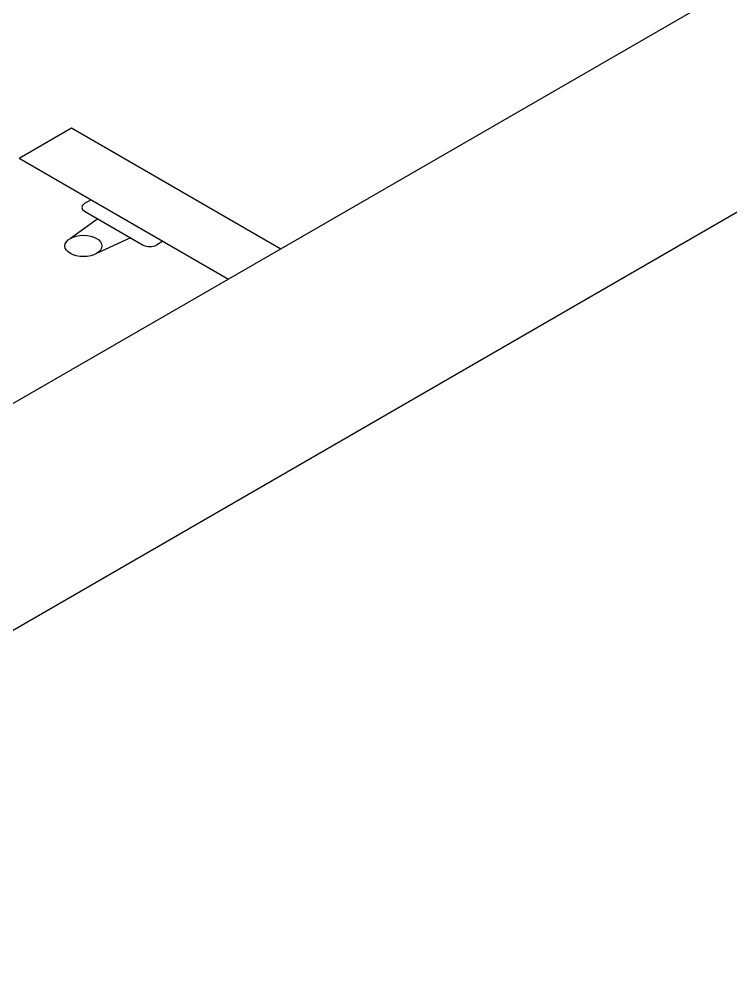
# Model space of a CAD drawing. Header units: millimetres. Extents: x 474.7 to 528.3, y 13.1 to 23.5.
# Drawn here: x 484.089 to 484.473, y 13.904 to 14.419 of the extents above; entities that cross this region are included whole.
import ezdxf

# ---------------------------------------------------------------- set-up
doc = ezdxf.new("R2010")
doc.units = ezdxf.units.MM
doc.header["$LTSCALE"] = 2.5
doc.layers.add('I-ARQ', color=8, linetype='Continuous')

msp = doc.modelspace()

# ---------------------------------------------------------------- linework, layer by layer
at = {"layer": 'I-ARQ', "extrusion": (0, 0.816497, 0.57735)}
for p, q in [((486.7493, 15.62676, 9.80774), (483.47009, 13.73351, 12.4852)), ((486.14253, 15.39891, 10.12996), (483.36403, 13.79475, 12.3986)), ((484.08881, 14.34384, 11.62206), (484.1171, 14.36017, 11.59897)), ((484.1171, 14.36017, 11.59897), (484.23023, 14.29485, 11.69134)), ((484.08881, 14.34384, 11.62206), (484.20195, 14.27852, 11.71444)), ((484.12776, 14.32135, 11.65386), (484.12423, 14.31931, 11.65675)), ((484.12776, 14.32135, 11.65386), (484.16653, 14.29897, 11.68552)), ((484.12423, 14.31523, 11.66252), (484.15593, 14.29692, 11.68841)), ((484.13134, 14.31112, 11.66833), (484.11654, 14.30051, 11.68334)), ((484.14906, 14.30089, 11.6828), (484.13068, 14.29234, 11.69489)), ((484.16653, 14.29897, 11.68552), (484.163, 14.29692, 11.68841))]:
    msp.add_line(p, q, dxfattribs=at)
msp.add_circle((-484.12361, 1.29007, 18.4217), 0.01, dxfattribs=at)
for centre, start, end in [((-484.12776, 1.25397, 18.4217), 315, 45), ((-484.15946, 1.28568, 18.4217), 45, 135)]:
    msp.add_arc(centre, 0.005, start, end, dxfattribs=at)

doc.saveas('drawing.dxf')
